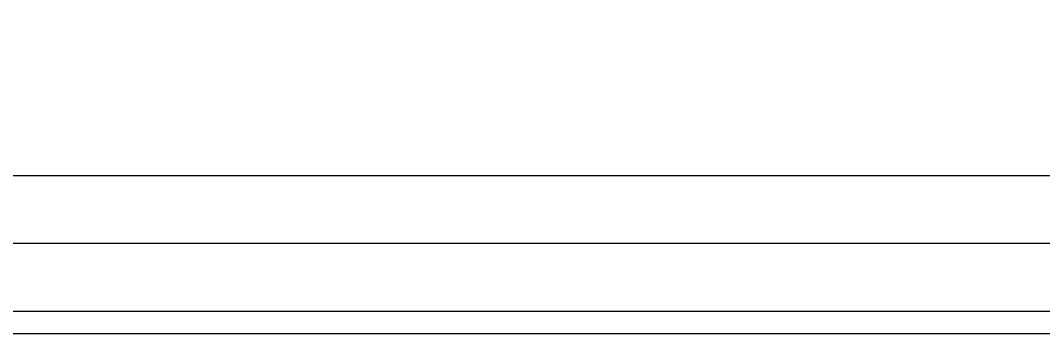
# Model space of a CAD drawing. Header units: millimetres. Extents: x 1177 to 4147, y 93 to 2194.
# Drawn here: x 1830.89 to 1876.17, y 1914.89 to 1928.77 of the extents above; entities that cross this region are included whole.
import ezdxf

# ---------------------------------------------------------------- set-up
doc = ezdxf.new("R2010")
doc.units = ezdxf.units.MM
doc.header["$LTSCALE"] = 0.1
doc.layers.get('0').update_dxf_attribs({"lineweight": 13})
doc.layers.get('Defpoints').update_dxf_attribs({"lineweight": 9})
doc.layers.add('标注', color=251, linetype='Continuous', lineweight=9)
doc.styles.get("Standard").update_dxf_attribs({"font": 'arial.ttf'})
doc.dimstyles.new('STANDARD 10', dxfattribs={"dimscale": 10, "dimtxt": 2.5, "dimasz": 1.5, "dimexe": 0.5, "dimexo": 0.5, "dimgap": 0.5, "dimtad": 1, "dimtoh": 1, "dimdec": 1, "dimzin": 9, "dimdsep": 46, "dimtxsty": 'Standard', "dimcen": 0, "dimclrd": 256, "dimclre": 256, "dimclrt": 256, "dimadec": 0, "dimazin": 0, "dimtp": 0.01, "dimtm": 0.01, "dimtfac": 1, "dimtdec": 1, "dimtofl": 0, "dimtmove": 0, "dimatfit": 3, "dimfxl": 1, "dimtolj": 1, "dimtzin": 4, "dimlwd": -1, "dimlwe": -1, "dimarcsym": 0})

# ---------------------------------------------------------------- blocks, each defined once
blk = doc.blocks.new('*D19')
at = {"layer": 'Defpoints', "color": 0, "transparency": 16777216}
for p in [(2027.49, 2011.728), (1597.49, 1918.895), (2027.49, 1918.895)]:
    blk.add_point(p, dxfattribs=at)
at = {"layer": '标注', "transparency": 16777216}
for p, q in [((1597.49, 1923.895), (1597.49, 2016.728)), ((2027.49, 1923.895), (2027.49, 2016.728)), ((1612.49, 2011.728), (2012.49, 2011.728))]:
    blk.add_line(p, q, dxfattribs=at)
for points in [[(1612.49, 2014.228), (1612.49, 2009.228), (1597.49, 2011.728)], [(2012.49, 2014.228), (2012.49, 2009.228), (2027.49, 2011.728)]]:
    blk.add_solid(points, dxfattribs=at)
at = {"layer": '标注', "transparency": 16777216, "insert": (1812.49, 2029.501), "char_height": 25, "attachment_point": 5}
blk.add_mtext('\\A1;430', dxfattribs=at)

msp = doc.modelspace()

# ---------------------------------------------------------------- linework, layer by layer
for p, q in [((1600.49, 1921.895), (2024.49, 1921.895)), ((1597.49, 1918.895), (2027.49, 1918.895)), ((1597.49, 1915.895), (2027.49, 1915.895)), ((1598.49, 1914.895), (2026.49, 1914.895))]:
    msp.add_line(p, q)

# ---------------------------------------------------------------- dimensions: what is measured, and where the dimension line sits
at = {"layer": '标注'}
dim = msp.add_linear_dim(base=(2027.49, 2011.728), p1=(1597.49, 1918.895), p2=(2027.49, 1918.895), dimstyle='STANDARD 10', dxfattribs=at)
dim.commit()
dim.dimension.update_dxf_attribs({"geometry": '*D19', "text_midpoint": (1812.49, 2029.501)})

doc.saveas('drawing.dxf')
